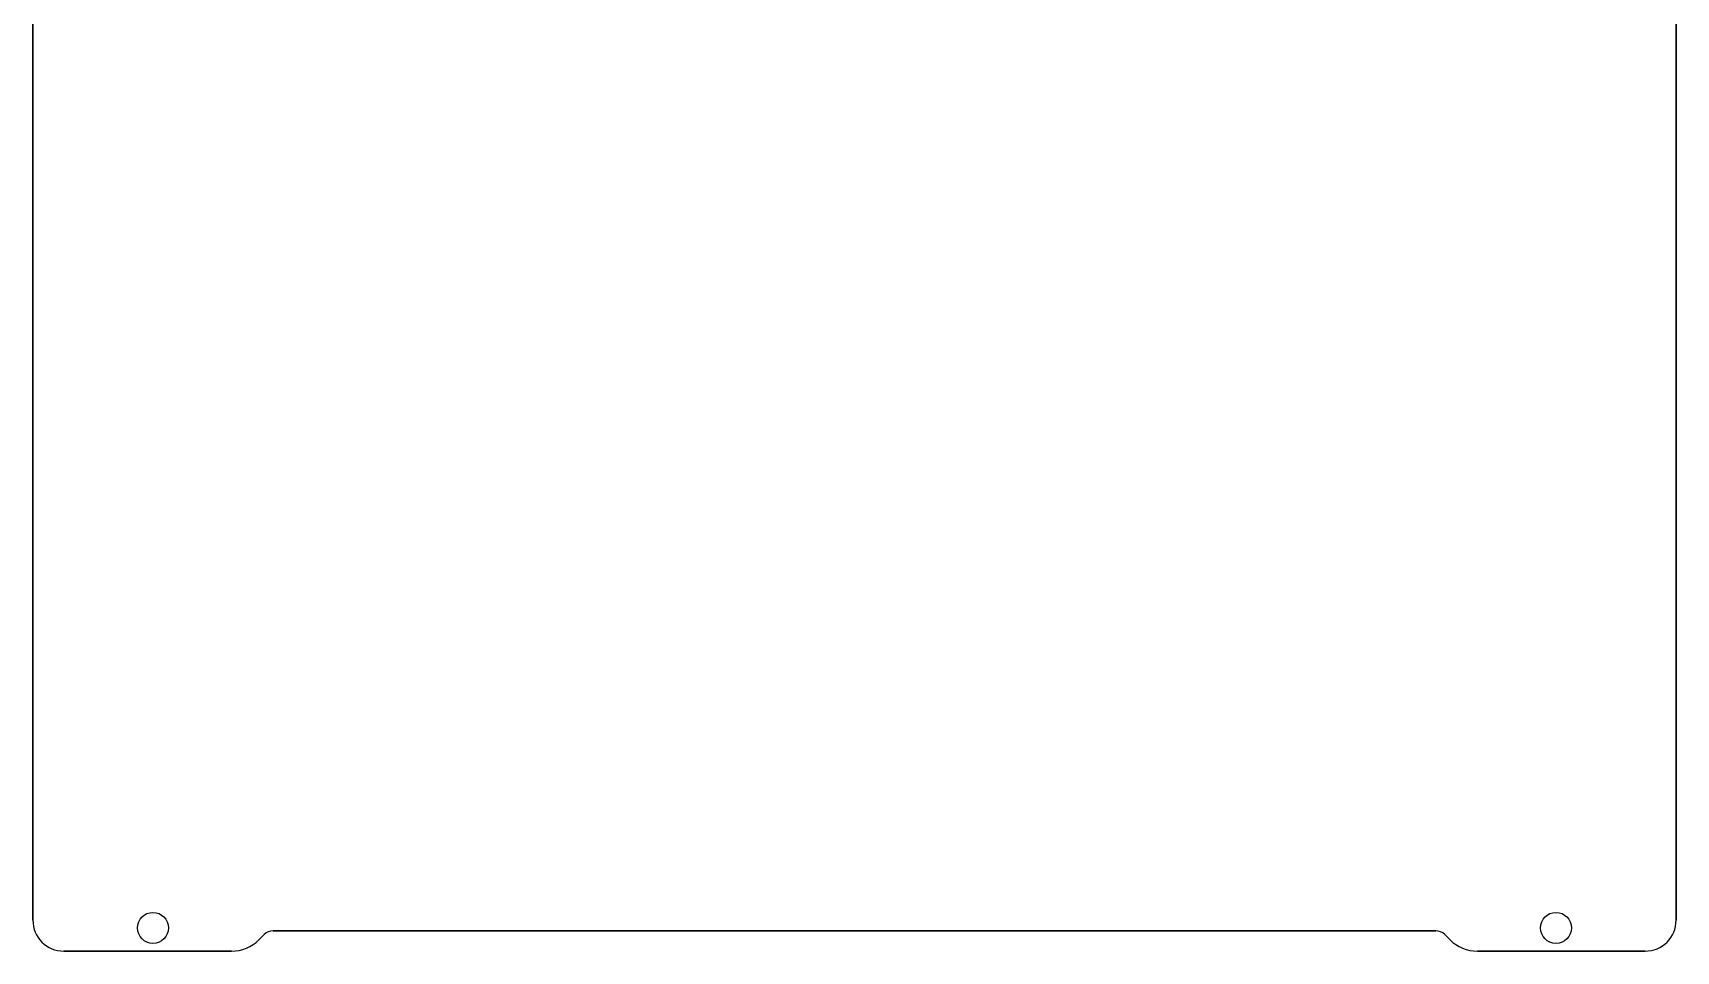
# Model space of a CAD drawing. Header units: millimetres. Extents: x -106 to 106, y -123 to 114.
# Drawn here: x -106 to 106, y -123.3 to -4.8 of the extents above; entities that cross this region are included whole.
import ezdxf

# ---------------------------------------------------------------- set-up
doc = ezdxf.new("R2010")
doc.units = ezdxf.units.MM
doc.layers.get('0').update_dxf_attribs({"linetype": 'CONTINUOUS'})

msp = doc.modelspace()

# ---------------------------------------------------------------- linework, layer by layer
for p, q in [((-106, -119.25), (-106, 103.75)), ((106, 103.75), (106, -119.25)), ((-106, 93.75), (-106, -119.25)), ((106, -119.25), (106, 93.75)), ((-75, -120.63), (75, -120.63)), ((75, -120.63), (-75, -120.63)), ((-76.83, -121.79), (-76.15, -121.1)), ((-76.15, -121.1), (-76.83, -121.79)), ((76.15, -121.1), (76.84, -121.79)), ((76.84, -121.79), (76.15, -121.1)), ((-102, -123.25), (-80.37, -123.25)), ((-80.37, -123.25), (-102, -123.25)), ((80.37, -123.25), (102, -123.25)), ((102, -123.25), (80.37, -123.25))]:
    msp.add_line(p, q)
for centre in [(-90.5, -120.25), (-90.5, -120.25), (90.5, -120.25), (90.5, -120.25)]:
    msp.add_circle(centre, 2)
for centre, radius, start, end in [((-102, -119.25), 4, 180, 270), ((-102, -119.25), 4, 180, 270), ((-75, -122.25), 1.63, 90.1013, 135), ((-75, -122.25), 1.63, 90.1013, 135), ((75, -122.25), 1.63, 45, 90), ((75, -122.25), 1.63, 45, 90), ((102, -119.25), 4, 270, 360), ((102, -119.25), 4, 270, 360), ((-80.37, -118.25), 5, 270, 315), ((-80.37, -118.25), 5, 270, 315), ((80.37, -118.25), 5, 225, 270), ((80.37, -118.25), 5, 225, 270)]:
    msp.add_arc(centre, radius, start, end)

doc.saveas('drawing.dxf')
